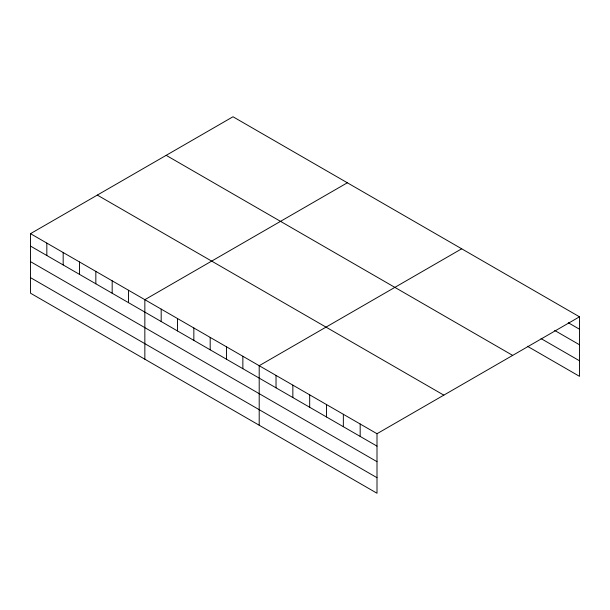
<?xml version="1.0" encoding="UTF-8"?>
<svg xmlns="http://www.w3.org/2000/svg" width="610" height="610" viewBox="0 0 610 610"><rect width="100%" height="100%" fill="white"/><g stroke="black" fill="none" stroke-linecap="round" stroke-linejoin="round"><path stroke-width="0.91" d="M30.5 233.668L377.003 433.718L377.003 493.238L30.5 293.189L30.5 233.668L232.997 116.762L579.5 316.811L579.5 376.332L527.406 346.259M347.342 182.779L144.845 299.685L144.845 359.206M461.686 248.796L259.197 365.703L259.197 425.223M377.003 433.718L579.5 316.811M568.284 322.751L579.5 329.225M554.658 330.429L579.5 344.772M541.032 338.58L579.5 360.784M166.172 155.337L512.674 355.394M97.325 195.086L443.828 395.143M30.5 246.082L377.003 446.131M30.5 261.629L377.003 461.678M30.5 277.642L377.003 477.699M360.174 424.003L360.174 436.417M343.346 414.289L343.346 426.703M326.518 404.567L326.518 416.981M309.682 394.853L309.682 407.267M292.853 385.139L292.853 397.552M276.025 375.417L276.025 387.83M242.856 356.27L242.856 368.684M226.523 346.838L226.523 359.252M210.191 337.406L210.191 349.82M193.85 327.982L193.85 340.395M177.518 318.55L177.518 330.963M161.185 309.117L161.185 321.531M128.512 290.253L128.512 302.667M112.179 280.821L112.179 293.235M95.839 271.389L95.839 283.802M79.506 261.964L79.506 274.378M63.173 252.532L63.173 264.946M46.833 243.1L46.833 255.514"/></g></svg>
